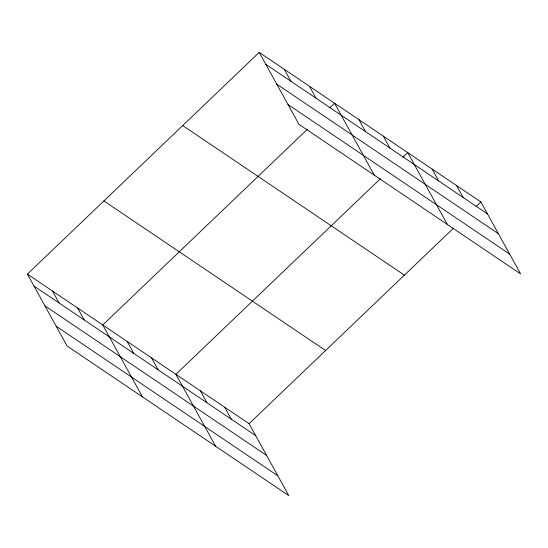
<?xml version="1.0" encoding="UTF-8"?>
<svg xmlns="http://www.w3.org/2000/svg" width="548" height="548" viewBox="0 0 548 548"><rect width="100%" height="100%" fill="white"/><g stroke="black" fill="none" stroke-linecap="round" stroke-linejoin="round"><path stroke-width="0.82" d="M27.4 274.103L249.073 423.686L288.782 495.618L67.103 346.028L27.4 274.103L259.218 52.382L480.897 201.972L520.6 273.897L298.927 124.314L259.218 52.382M307.27 129.376L102.771 324.964L142.473 396.889M329.732 107.888L334.588 103.243L374.298 175.168M380.422 178.737L175.922 374.325L215.631 446.25M402.883 157.249L407.739 152.604L447.449 224.536M249.073 423.686L453.573 228.098M476.034 206.617L480.897 201.972M265.814 64.328L487.487 213.912M276.74 84.125L498.413 233.708M287.995 104.517L509.674 254.101M182.717 125.554L404.397 275.137M103.901 200.938L325.574 350.521M33.997 286.049L255.669 435.633M44.922 305.846L266.595 455.429M56.177 326.238L277.857 475.822M456.511 185.512L463.101 197.458M432.125 169.058L438.722 181.004M383.36 136.151L389.95 148.097M358.974 119.697L365.564 131.643M309.462 86.289L316.059 98.236M284.344 69.336L290.933 81.282M224.694 407.233L231.283 419.179M200.308 390.779L206.897 402.725M151.536 357.871L158.132 369.818M127.157 341.418L133.746 353.364M77.645 308.01L84.241 319.957M52.526 291.057L59.116 303.003"/></g></svg>
